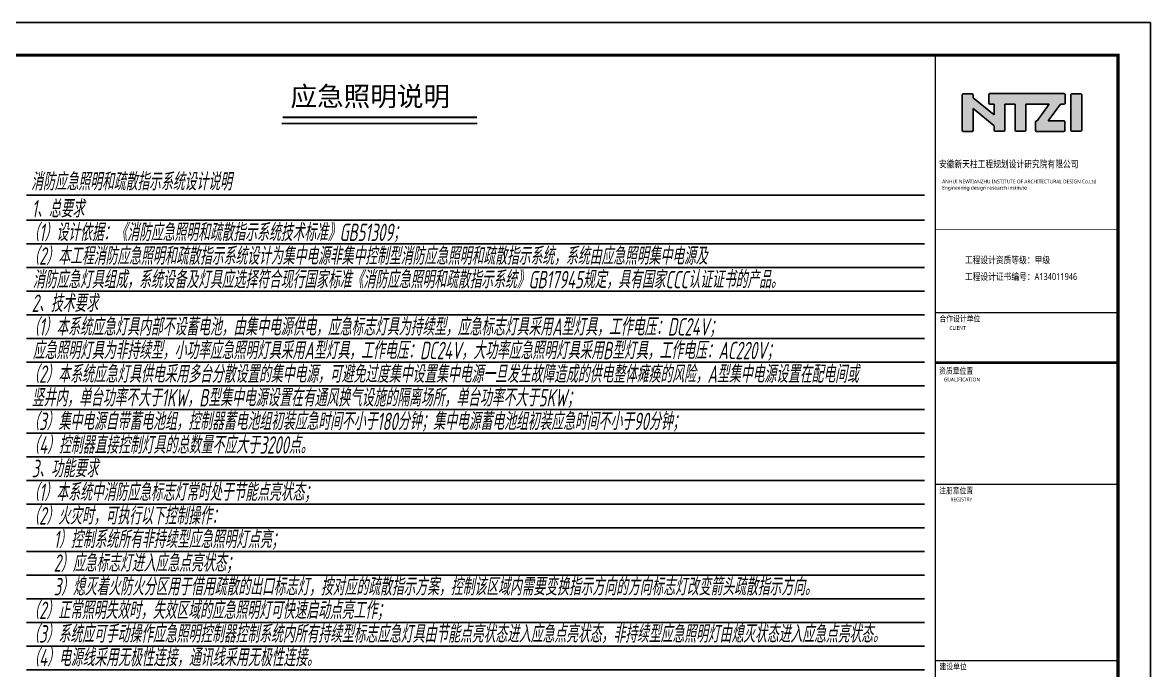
# Model space of a CAD drawing. Extents: x 343352 to 432452, y 769729 to 1078684.
# Drawn here: x 397805 to 432452, y 791844 to 811729 of the extents above; entities that cross this region are included whole.
import ezdxf

# ---------------------------------------------------------------- set-up
doc = ezdxf.new("R2010")
doc.units = 0
doc.header["$LTSCALE"] = 1000
doc.header["$MEASUREMENT"] = 0
for name, color, linetype in [('MLB', 7, 'Continuous'), ('PUB_TEXT', 7, 'Continuous'), ('PUB_TITLE', 4, 'Continuous')]:
    doc.layers.add(name, color=color, linetype=linetype)
doc.styles.add('-黑体', font='msyh.ttf', dxfattribs={"width": 0.8})
doc.styles.add('CHEN1', font='gbeitc.shx', dxfattribs={"width": 0.9, "height": 350, "bigfont": 'msi_fsx.shx'})
doc.styles.add('宋体', font='', dxfattribs={"height": 35})
doc.styles.get('宋体').set_extended_font_data('SimSun')

msp = doc.modelspace()

# ---------------------------------------------------------------- hatches: boundary and pattern name
h = msp.add_hatch(color=256)
h.paths.add_polyline_path([(427005, 809089.9), (427651.5, 808561.3), (427651.5, 808424, 0.4142136), (427683.5, 808392), (427946.7, 808392, 0.4142136), (427978.7, 808424), (427978.7, 809222.9), (428292.4, 809222.9), (428292.4, 808425.3, 0.4142136), (428324.4, 808393.3), (428594.4, 808393.2, 0.4142136), (428626.4, 808425.2), (428626.4, 809222.7), (429339.1, 809222.7), (428976.9, 808711.5), (428954.8, 808711.5, 0.4142136), (428922.8, 808679.5), (428922.8, 808416.9, 0.4142136), (428954.8, 808384.9), (429795.1, 808384.8, 0.4142136), (429827.1, 808416.8), (429827.1, 808681.7, 0.4142136), (429795.1, 808713.7), (429314.9, 808713.7), (429689.4, 809227.6), (429795.9, 809227.6, 0.4142136), (429827.9, 809259.6), (429827.9, 809520, 0.4142136), (429795.9, 809552), (427517.4, 809552.2, 0.4142136), (427485.4, 809520.2), (427485.4, 809253.6, 0.4142136), (427517.4, 809221.6), (427648.4, 809221.6), (427648.4, 808893.4), (427003.2, 809420.5), (427003.4, 809509, 0.4148904), (426971.4, 809541.1), (426703.5, 809541.1, 0.4142136), (426671.4, 809509.1), (426671.4, 808421.8, 0.4142136), (426703.4, 808389.8), (426972.9, 808389.8, 0.4142136), (427004.9, 808421.8)])
h.paths.add_polyline_path([(430009.1, 808423.9, 0.4142136), (430041.1, 808391.9), (430308.5, 808391.9, 0.4142136), (430340.5, 808423.9), (430340.6, 809507.9, 0.4142136), (430308.6, 809539.9), (430041.2, 809539.9, 0.4142136), (430009.2, 809507.9)])

# ---------------------------------------------------------------- linework, layer by layer
for p, q in [((426671.4, 808421.8), (426671.4, 809509.1)), ((426703.5, 809541.1), (426971.4, 809541.1)), ((427003.4, 809509), (427003.2, 809420.5)), ((427003.2, 809420.5), (427648.4, 808893.4)), ((427485.4, 809253.6), (427485.4, 809520.2)), ((427517.4, 809552.2), (429795.9, 809552)), ((429827.9, 809520), (429827.9, 809259.6)), ((430009.1, 808423.9), (430009.2, 809507.9)), ((430041.2, 809539.9), (430308.6, 809539.9)), ((430340.6, 809507.9), (430340.5, 808423.9)), ((427005, 809089.9), (427004.9, 808421.8)), ((427651.5, 808561.3), (427005, 809089.9)), ((427648.4, 809221.6), (427517.4, 809221.6)), ((427648.4, 808893.4), (427648.4, 809221.6)), ((428292.4, 809222.9), (427978.7, 809222.9)), ((427978.7, 809222.9), (427978.7, 808424)), ((428292.4, 808425.3), (428292.4, 809222.9)), ((429339.1, 809222.7), (428626.4, 809222.7)), ((428626.4, 809222.7), (428626.4, 808425.2)), ((428976.9, 808711.5), (429339.1, 809222.7)), ((429689.4, 809227.6), (429314.9, 808713.7)), ((429795.9, 809227.6), (429689.4, 809227.6)), ((428922.8, 808416.9), (428922.8, 808679.5)), ((428954.8, 808711.5), (428976.9, 808711.5)), ((429314.9, 808713.7), (429795.1, 808713.7)), ((429827.1, 808681.7), (429827.1, 808416.8)), ((405768.1, 808628), (411765, 808628)), ((426972.9, 808389.8), (426703.4, 808389.8)), ((427651.5, 808424), (427651.5, 808561.3)), ((427946.7, 808392), (427683.5, 808392)), ((428594.4, 808393.2), (428324.4, 808393.3)), ((429795.1, 808384.8), (428954.8, 808384.9)), ((430308.5, 808391.9), (430041.1, 808391.9))]:
    msp.add_line(p, q)
at = {"color": 7}
for p, q in [((397924.5, 806428.3), (425507.3, 806428.3)), ((397924.5, 805662.8), (425507.3, 805662.8)), ((397924.5, 804936.3), (425507.3, 804936.3)), ((397924.5, 804209.9), (425507.3, 804209.9))]:
    msp.add_line(p, q, dxfattribs=at)
at = {"const_width": 63.4}
msp.add_lwpolyline([(405792.4, 808821.8), (411765, 808821.8)], dxfattribs=at)
for centre, start, end in [((426703.4, 809509.1, 0), 89.99644, 179.99644), ((426971.4, 809509.1, 0), 359.86408, 89.99644), ((427517.4, 809520.2, 0), 89.99644, 179.99644), ((429795.9, 809520, 0), 359.99644, 89.99644), ((430041.2, 809507.9, 0), 89.99644, 179.99644), ((430308.6, 809507.9, 0), 359.99644, 89.99644), ((427517.4, 809253.6, 0), 179.99644, 269.99644), ((429795.9, 809259.6, 0), 269.99644, 359.99644), ((428954.8, 808679.5, 0), 89.99644, 179.99644), ((429795.1, 808681.7, 0), 359.99644, 89.99644), ((426703.4, 808421.8, 0), 179.99644, 269.99644), ((426972.9, 808421.8, 0), 269.99644, 359.99644), ((427683.5, 808424, 0), 179.99644, 269.99644), ((427946.7, 808424, 0), 269.99644, 359.99644), ((428324.4, 808425.3, 0), 179.99644, 269.99644), ((428594.4, 808425.2, 0), 269.99644, 359.99644), ((428954.8, 808416.9, 0), 179.99644, 269.99644), ((429795.1, 808416.8, 0), 269.99644, 359.99644), ((430041.1, 808423.9, 0), 179.99644, 269.99644), ((430308.5, 808423.9, 0), 269.99644, 359.99644)]:
    msp.add_arc(centre, 32, start, end)
at = {"layer": 'MLB', "color": 7}
for p, q in [((397924.5, 803483.5), (425507.3, 803483.5)), ((397924.5, 802757), (425507.3, 802757.1)), ((397924.5, 802030.6), (425507.3, 802030.6)), ((397924.5, 801304.2), (425507.3, 801304.2)), ((397924.5, 800577.8), (425507.3, 800577.8)), ((397924.5, 799851.3), (425507.3, 799851.3)), ((397924.5, 799124.9), (425507.3, 799124.9)), ((397924.5, 798398.5), (425507.3, 798398.5)), ((397924.5, 797672), (425507.3, 797672.1)), ((397924.5, 796945.6), (425507.3, 796945.6)), ((397924.5, 796219.2), (425507.3, 796219.2)), ((397924.5, 795492.8), (425507.3, 795492.8)), ((397924.5, 794766.3), (425507.3, 794766.3)), ((397924.5, 794039.9), (425507.3, 794039.9)), ((397924.5, 793313.5), (425507.3, 793313.5)), ((397924.5, 792587), (425507.3, 792587.1)), ((397924.5, 791860.6), (425507.3, 791860.6))]:
    msp.add_line(p, q, dxfattribs=at)
at = {"layer": 'PUB_TEXT'}
for q in [(430716.6, 810728.9), (431452.4, 810199.4)]:
    msp.add_line((431452.5, 810728.9), q, dxfattribs=at)
at = {"layer": 'PUB_TITLE'}
msp.add_line((431452.5, 810728.9), (425842.5, 810729.2), dxfattribs=at)
at = {"layer": 'PUB_TITLE', "lineweight": 40}
msp.add_line((425839.4, 801294), (431449.4, 801293.7), dxfattribs=at)
at = {"layer": 'PUB_TITLE'}
msp.add_lwpolyline([(343352.5, 769728.9), (432452.5, 769728.9), (432452.5, 811728.9), (343352.5, 811728.9)], close=True, dxfattribs=at)
at = {"layer": 'PUB_TITLE', "const_width": 100}
msp.add_lwpolyline([(345852.5, 770728.9), (431452.5, 770728.9), (431452.5, 810728.9), (345852.5, 810728.9)], close=True, dxfattribs=at)
at = {"layer": 'PUB_TITLE', "lineweight": 40, "elevation": 0}
for points, const_width in [([(425842.5, 810729.2), (425840, 770729.5)], 42.5), ([(425842.2, 805374.3), (431452.1, 805373.9)], 25.5), ([(425842, 802824.3), (431452, 802823.9)], 42.5), ([(425841.9, 801294.3), (431451.9, 801294)], 42.5), ([(425839.2, 797554.1), (431449.2, 797553.7)], 42.5), ([(425841.3, 792146.3), (431451.3, 792146)], 42.5)]:
    msp.add_lwpolyline(points, dxfattribs=dict(at, const_width=const_width))

# ---------------------------------------------------------------- texts
at = {"layer": 'MLB', "color": 7, "style": 'CHEN1', "width": 0.714}
for s, p in [('消防应急照明和疏散指示系统设计说明', (398063.1, 806578.6)), ('1、总要求', (398084.8, 805747.3)), ('（1）设计依据：《消防应急照明和疏散指示系统技术标准》GB51309；', (397951, 805022.3)), ('（2）本工程消防应急照明和疏散指示系统设计为集中电源非集中控制型消防应急照明和疏散指示系统，系统由应急照明集中电源及', (397951, 804297.2)), ('消防应急灯具组成，系统设备及灯具应选择符合现行国家标准《消防应急照明和疏散指示系统》GB17945规定，具有国家CCC认证证书的产品。', (398116.2, 803572.2)), ('2、技术要求', (398084.8, 802847.2)), ('（1）本系统应急灯具内部不设蓄电池，由集中电源供电，应急标志灯具为持续型，应急标志灯具采用A型灯具，工作电压：DC24V；', (397951, 802122.2)), ('应急照明灯具为非持续型，小功率应急照明灯具采用A型灯具，工作电压：DC24V，大功率应急照明灯具采用B型灯具，工作电压：AC220V；', (398116.2, 801397.2)), ('（2）本系统应急灯具供电采用多台分散设置的集中电源，可避免过度集中设置集中电源一旦发生故障造成的供电整体瘫痪的风险，A型集中电源设置在配电间或', (397951, 800672.2)), ('竖井内，单台功率不大于1KW，B型集中电源设置在有通风换气设施的隔离场所，单台功率不大于5KW；', (398084.8, 799947.2)), ('（3）集中电源自带蓄电池组，控制器蓄电池组初装应急时间不小于180分钟；集中电源蓄电池组初装应急时间不小于90分钟；', (397951, 799222.1)), ('（4）控制器直接控制灯具的总数量不应大于3200点。', (397951, 798497.1)), ('3、功能要求', (398084.8, 797772.1)), ('（1）本系统中消防应急标志灯常时处于节能点亮状态；', (397951, 797047.1)), ('（2）火灾时，可执行以下控制操作：', (397951, 796322.1)), ('   1）控制系统所有非持续型应急照明灯点亮；', (398138.7, 795597.1)), ('   2）应急标志灯进入应急点亮状态；', (398138.7, 794872.1)), ('   3）熄灭着火防火分区用于借用疏散的出口标志灯，按对应的疏散指示方案，控制该区域内需要变换指示方向的方向标志灯改变箭头疏散指示方向。', (398138.7, 794147)), ('（2）正常照明失效时，失效区域的应急照明灯可快速启动点亮工作；', (397951, 793422)), ('（3）系统应可手动操作应急照明控制器控制系统内所有持续型标志应急灯具由节能点亮状态进入应急点亮状态，非持续型应急照明灯由熄灭状态进入应急点亮状态。', (397951, 792697)), ('（4）电源线采用无极性连接，通讯线采用无极性连接。', (397951, 791972))]:
    msp.add_text(s, height=534.6, dxfattribs=at).set_placement(p)
at = {"layer": 'PUB_TEXT', "style": '宋体'}
msp.add_text('应急照明说明', height=598.75, dxfattribs=at).set_placement((406035.4, 809165.6))
at = {"layer": 'PUB_TEXT', "char_height": 212.499, "attachment_point": 1, "rotation": 359.99644, "style": '-黑体'}
for s, insert in [('安徽新天柱工程规划设计研究院有限公司 ', (425956.4, 807492.1, 0)), ('工程设计资质等级：甲级 ', (426752, 804548.2, 0)), ('工程设计证书编号：A134011946', (426752, 804038.2, 0))]:
    msp.add_mtext(s, dxfattribs=dict(at, insert=insert))
at = {"layer": 'PUB_TEXT', "attachment_point": 1, "rotation": 359.99644, "style": '-黑体'}
for s, insert, char_height, width in [('ANHUI NEWTIANZHU INSTITUTE OF ARCHITECTURAL DESIGN Co.Ltd\\PEngineering design research institute', (426054.6, 806906.9, 0), 114.749, 5257.324), ('合作设计单位', (425971.5, 802734.4, 0), 187, 1749.25), ('CLIENT', (426277.5, 802411.4, 0), 114.75, 2399.536), ('资质章位置', (425960.6, 801132.8, 0), 187, 2124.988), ('GUALIFICATION', (426105.1, 800830.1, 0), 114.749, 2680.885), ('注册章位置', (425960.4, 797457.5, 0), 187, 1529.991), ('REGISTRY', (426308.9, 797149.3, 0), 114.75, 2399.536), ('建设单位', (425970.8, 792056.4, 0), 187, 1111.794)]:
    msp.add_mtext(s, dxfattribs=dict(at, insert=insert, char_height=char_height, width=width))

doc.saveas('drawing.dxf')
